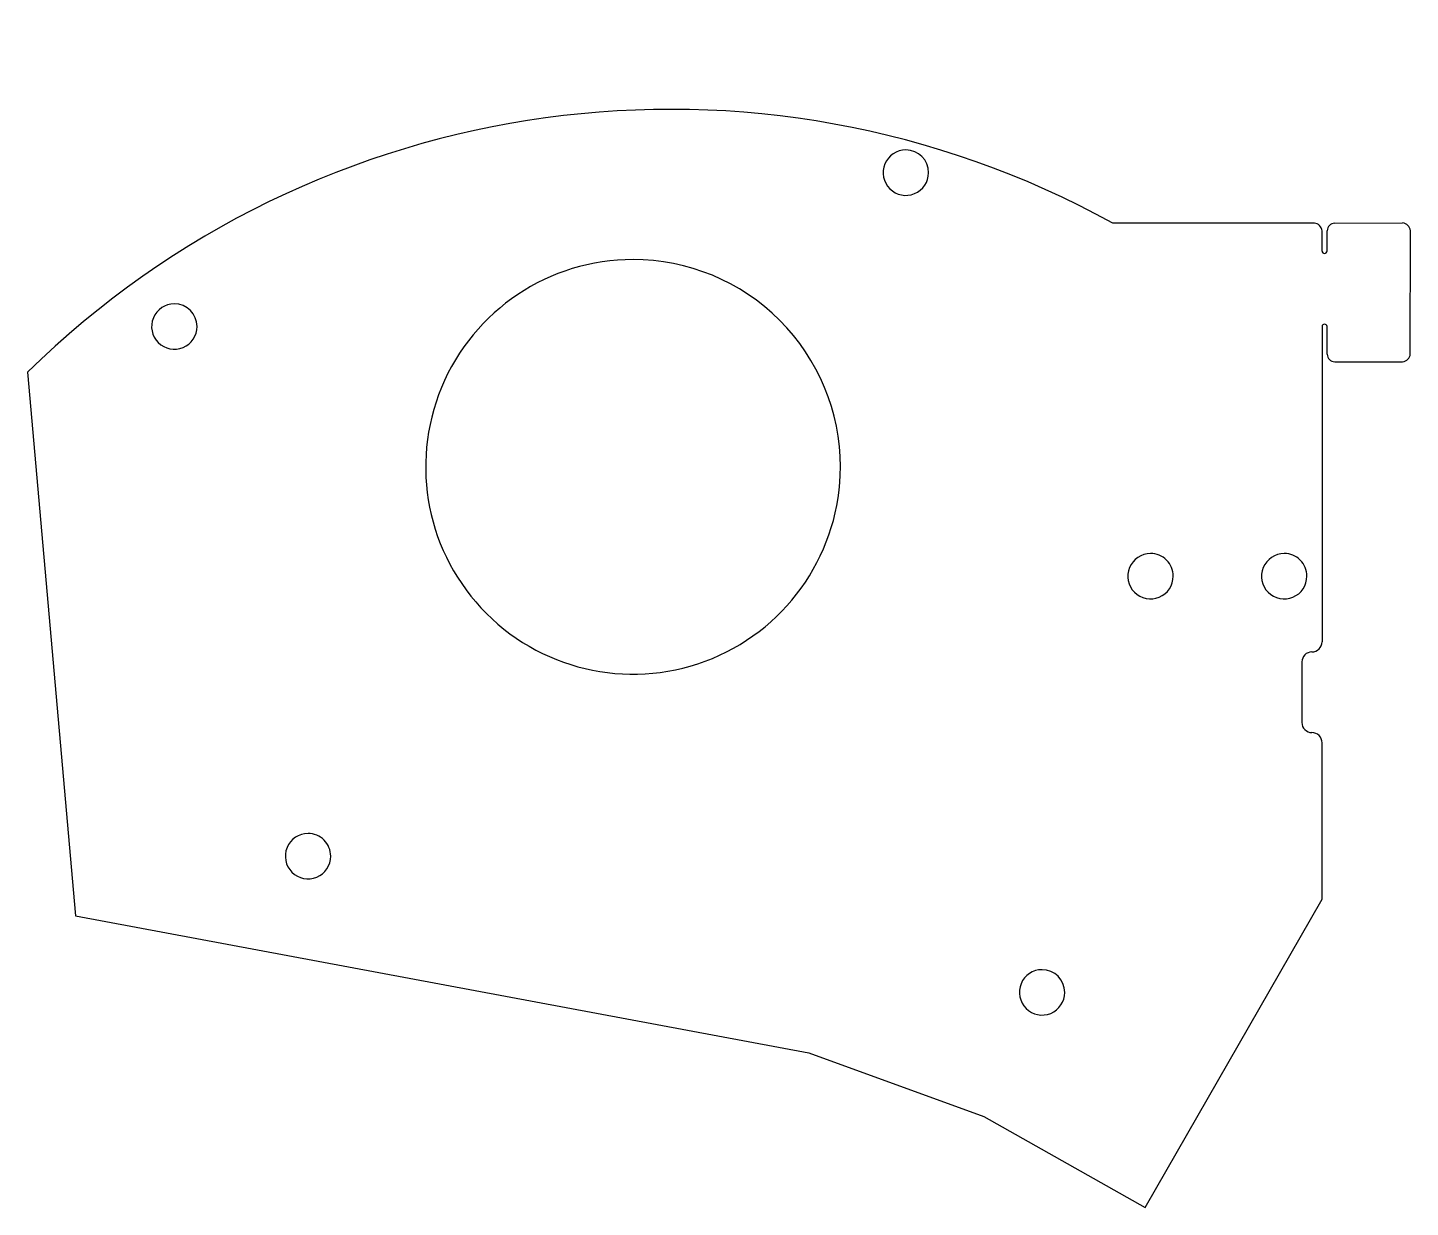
# Model space of a CAD drawing. Extents: x 15 to 152, y 171 to 288.
import ezdxf

# ---------------------------------------------------------------- set-up
doc = ezdxf.new("R2010")
doc.units = 0
doc.layers.get('0').update_dxf_attribs({"linetype": 'CONTINUOUS'})

msp = doc.modelspace()

# ---------------------------------------------------------------- linework, layer by layer
at = {"color": 7}
for points in [[(102.141459, 275.983864)], [(29.64141, 260.733852)], [(126.391475, 235.983827)], [(139.641484, 235.983827)], [(42.891417, 208.233808)], [(115.641468, 194.733801)]]:
    msp.add_lwpolyline(points, close=True, dxfattribs=at)
at = {"color": 2}
for points in [[(142.630676, 268.733858), (122.641463, 268.733858)], [(144.641477, 268.733858), (151.380682, 268.749158)], [(143.391477, 265.962956), (143.391477, 267.968557)], [(143.891477, 265.962956), (143.891477, 267.983857)], [(152.134882, 255.754349), (152.141882, 267.983857)], [(143.391477, 258.483851), (143.391477, 227.23383)], [(143.891477, 255.733849), (143.891477, 258.483851)], [(144.641477, 254.983849), (151.369582, 254.993849)], [(15.105694, 253.951848), (19.856997, 200.086112)], [(141.391475, 225.233829), (141.391475, 219.233825)], [(143.391477, 201.733813), (143.391477, 217.226823)], [(125.851465, 171.173795), (143.391477, 201.733813)], [(19.856997, 200.086112), (92.521444, 186.493806)], [(92.521444, 186.493806), (109.881454, 180.163801)], [(109.881454, 180.163801), (125.851465, 171.173795)]]:
    msp.add_lwpolyline(points, dxfattribs=at)
at = {"color": 4}
msp.add_lwpolyline([(75.10143, 265.123858)], close=True, dxfattribs=at)
at = {"color": 2}
for points in [[(122.641463, 268.733858), (87.467849, 288.109906), (43.746578, 282.099922), (15.105694, 253.951848)], [(143.391477, 267.968557), (143.358678, 268.375166), (143.037084, 268.698662), (142.630676, 268.733858)], [(144.641477, 268.733858), (144.241401, 268.701568), (143.923767, 268.383934), (143.891477, 267.983857)], [(152.141482, 267.983857), (152.108684, 268.390466), (151.78709, 268.713962), (151.380682, 268.749158)], [(143.391477, 265.962956), (143.403065, 265.833524), (143.511527, 265.734339), (143.641477, 265.734339)], [(143.641477, 265.734339), (143.771426, 265.734339), (143.879889, 265.833524), (143.891477, 265.962956)], [(143.641477, 258.712468), (143.511527, 258.712468), (143.403065, 258.613283), (143.391477, 258.483851)], [(143.891477, 258.483851), (143.879889, 258.613283), (143.771426, 258.712468), (143.641477, 258.712468)], [(143.891477, 255.733849), (143.923767, 255.333772), (144.241401, 255.016139), (144.641477, 254.983849)], [(151.369582, 254.993549), (151.77619, 255.026347), (152.099687, 255.347942), (152.134882, 255.754349)], [(142.391476, 226.233829), (141.839806, 226.232346), (141.392959, 225.785498), (141.391475, 225.233829)], [(142.391476, 226.233829), (142.943077, 226.235477), (143.389829, 226.682229), (143.391477, 227.23383)], [(141.391475, 219.233825), (141.389812, 218.968102), (141.494635, 218.71278), (141.682533, 218.524882)], [(141.682533, 218.524882), (141.870431, 218.336984), (142.125753, 218.232161), (142.391476, 218.233824)], [(143.101786, 217.939172), (142.913907, 218.128367), (142.658109, 218.234477), (142.391476, 218.233824)], [(143.391477, 217.226823), (143.39399, 217.493445), (143.289666, 217.749977), (143.101786, 217.939172)]]:
    msp.add_open_spline(points, degree=3, dxfattribs=at)
at = {"color": 7}
for points in [[(102.141459, 275.983864), (101.231418, 275.983864), (100.410986, 275.435669), (100.062728, 274.594901)], [(104.39146, 273.733862), (104.39146, 274.976504), (103.3841, 275.983864), (102.141459, 275.983864)], [(100.062728, 274.594901), (99.714471, 273.754133), (99.906972, 272.786367), (100.550467, 272.142871)], [(103.002497, 271.655132), (103.843265, 272.003389), (104.39146, 272.823822), (104.39146, 273.733862)], [(100.550467, 272.142871), (101.193963, 271.499375), (102.161729, 271.306874), (103.002497, 271.655132)], [(29.64141, 260.733852), (28.731369, 260.733852), (27.910937, 260.185656), (27.56268, 259.344888)], [(31.891411, 258.48385), (31.891411, 259.726492), (30.884051, 260.733852), (29.64141, 260.733852)], [(27.56268, 259.344888), (27.214422, 258.50412), (27.406923, 257.536355), (28.050419, 256.892859)], [(30.502448, 256.40512), (31.343216, 256.753377), (31.891411, 257.573809), (31.891411, 258.48385)], [(28.050419, 256.892859), (28.693915, 256.249363), (29.66168, 256.056862), (30.502448, 256.40512)], [(126.391475, 235.983827), (125.481434, 235.983827), (124.661002, 235.435632), (124.312745, 234.594864)], [(127.982466, 235.324817), (127.560509, 235.746774), (126.988213, 235.983827), (126.391475, 235.983827)], [(139.641484, 235.983827), (138.731443, 235.983827), (137.911011, 235.435632), (137.562754, 234.594864)], [(141.232475, 235.324817), (140.810518, 235.746774), (140.238222, 235.983827), (139.641484, 235.983827)], [(124.312745, 234.594864), (123.964487, 233.754096), (124.156988, 232.78633), (124.800484, 232.142834)], [(128.641477, 233.733825), (128.641477, 234.330563), (128.404424, 234.90286), (127.982466, 235.324817)], [(137.562754, 234.594864), (137.214496, 233.754096), (137.406997, 232.78633), (138.050493, 232.142834)], [(141.891486, 233.733825), (141.891486, 234.330563), (141.654432, 234.90286), (141.232475, 235.324817)], [(127.252513, 231.655095), (128.093281, 232.003353), (128.641477, 232.823785), (128.641477, 233.733825)], [(140.502522, 231.655095), (141.34329, 232.003353), (141.891486, 232.823785), (141.891486, 233.733825)], [(124.800484, 232.142834), (125.44398, 231.499338), (126.411745, 231.306838), (127.252513, 231.655095)], [(138.050493, 232.142834), (138.693989, 231.499338), (139.661754, 231.306838), (140.502522, 231.655095)], [(42.891417, 208.233808), (41.981376, 208.233808), (41.160944, 207.685613), (40.812687, 206.844845)], [(44.482408, 207.574798), (44.060451, 207.996755), (43.488154, 208.233808), (42.891417, 208.233808)], [(45.141418, 205.983807), (45.141418, 206.580544), (44.904365, 207.152841), (44.482408, 207.574798)], [(40.812687, 206.844845), (40.464429, 206.004077), (40.65693, 205.036311), (41.300426, 204.392815)], [(43.752455, 203.905076), (44.593223, 204.253334), (45.141418, 205.073766), (45.141418, 205.983807)], [(41.300426, 204.392815), (41.943921, 203.749319), (42.911687, 203.556819), (43.752455, 203.905076)], [(115.641468, 194.733801), (114.731427, 194.733801), (113.910995, 194.185606), (113.562738, 193.344838)], [(117.891469, 192.4838), (117.891469, 193.726441), (116.884109, 194.733801), (115.641468, 194.733801)], [(113.562738, 193.344838), (113.21448, 192.50407), (113.406981, 191.536304), (114.050477, 190.892808)], [(116.502506, 190.405069), (117.343274, 190.753327), (117.891469, 191.573759), (117.891469, 192.4838)], [(114.050477, 190.892808), (114.693972, 190.249312), (115.661738, 190.056812), (116.502506, 190.405069)]]:
    msp.add_open_spline(points, degree=3, dxfattribs=at)
at = {"color": 4}
for points in [[(75.10143, 265.123858), (66.789725, 265.123858), (59.296445, 260.117008), (56.115693, 252.437994)], [(89.632483, 259.104898), (85.778608, 262.958773), (80.551632, 265.123858), (75.10143, 265.123858)], [(95.651442, 244.573845), (95.651442, 250.024047), (93.486358, 255.251023), (89.632483, 259.104898)], [(56.115693, 252.437994), (52.934942, 244.758981), (54.693114, 235.920054), (60.570376, 230.042791)], [(82.965579, 225.588108), (90.644593, 228.76886), (95.651442, 236.26214), (95.651442, 244.573845)], [(60.570376, 230.042791), (66.447639, 224.165529), (75.286566, 222.407357), (82.965579, 225.588108)]]:
    msp.add_open_spline(points, degree=3, dxfattribs=at)

doc.saveas('drawing.dxf')
